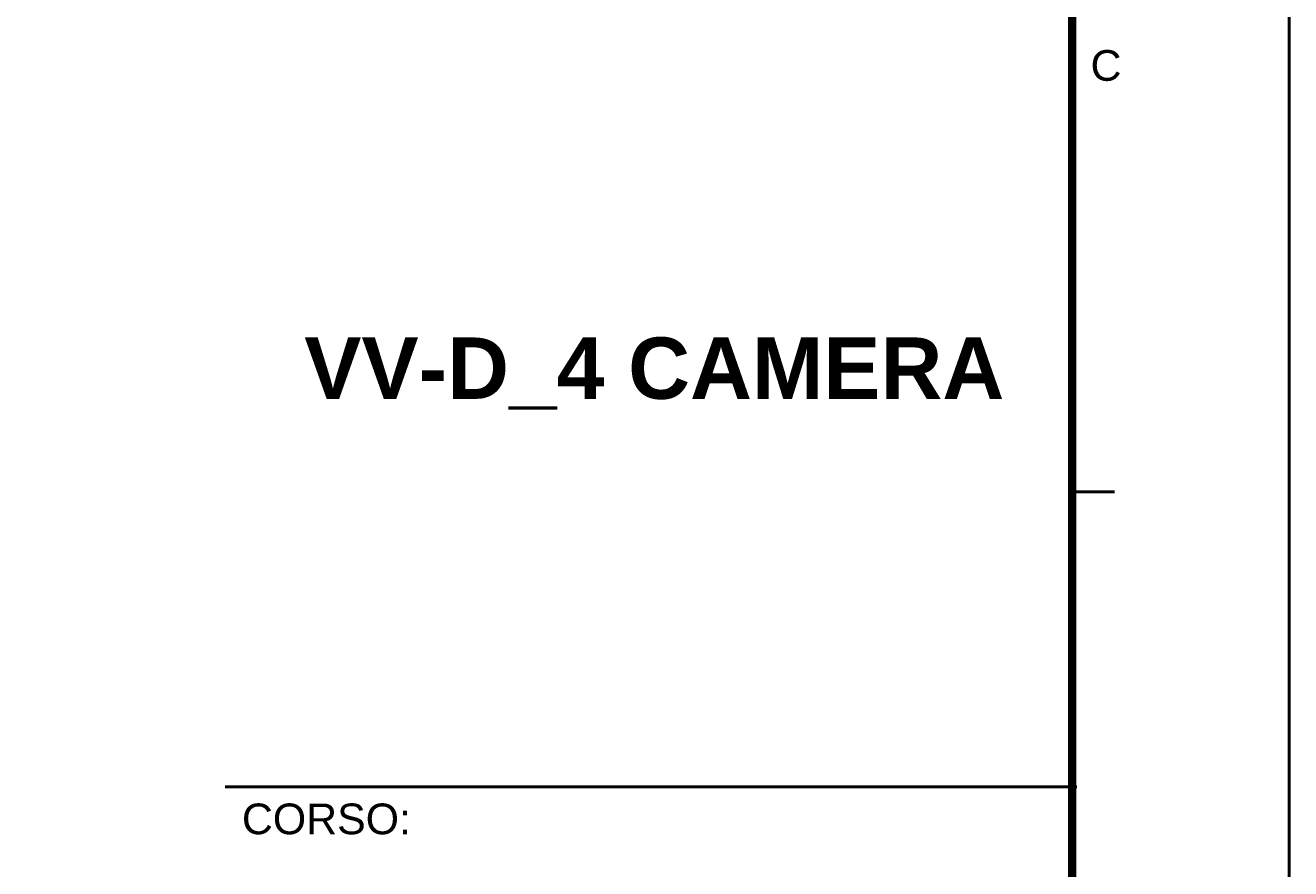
# Paper-space layout 'A2' of a CAD drawing. Header units: inches, sheet in millimetres. Extents: x 0 to 594, y 0 to 420.
# Drawn here: x 519.7 to 594, y 213.7 to 263.2 of the extents above; entities that cross this region are included whole.
import ezdxf
from ezdxf.enums import TextEntityAlignment as Align

# ---------------------------------------------------------------- set-up
doc = ezdxf.new("R2010")
doc.units = ezdxf.units.IN
doc.header["$MEASUREMENT"] = 0
doc.layers.add('G-ANNO-NPLT', color=210, linetype='Continuous', plot=False)
doc.layers.add('G-ANNO-TEXT', color=3, linetype='Continuous')
doc.layers.add('G-ANNO-TTLB', color=3, linetype='Continuous')
doc.styles.add('ARIAL', font='arial.ttf')
doc.styles.add('ARIAL-BOLD', font='arialbd.ttf')

# ---------------------------------------------------------------- blocks, each defined once
blk = doc.blocks.new('BLOCK_TITLE')
at = {"layer": 'G-ANNO-TTLB', "const_width": 0.18}
blk.add_lwpolyline([(0, 200), (-50, 200)], dxfattribs=at)
at = {"layer": 'G-ANNO-TEXT', "style": 'ARIAL'}
blk.add_text('CORSO:', height=1.8, dxfattribs=at).set_placement((-49, 199.016), align=Align.TOP_LEFT)
at = {"layer": 'G-ANNO-TEXT', "style": 'ARIAL-BOLD'}
for tag, p, height in [('PROJECT_TITLE_001', (-45.146, 223.216), 3.6), ('STUDENTS_001', (-31.493, 166.517), 1.8), ('STUDENTS_002', (-31.64, 163.5), 1.8), ('STUDENTS_003', (-31.64, 160.482), 1.8), ('DRAWING_TITLE_001', (-35.281, 141.471), 1.8), ('NOTES_001', (-25.53, 124.1), 1.8), ('FILENAME_001', (-39.976, 108.204), 1.8)]:
    blk.add_attdef(tag, p, '', height=height, dxfattribs=at)
at = {"layer": 'G-ANNO-TEXT', "style": 'ARIAL-BOLD', "flags": 2}
for tag, p in [('CLASS_001', (-38.631, 195.31)), ('CLASS_002', (-34.788, 192.292)), ('PROFESSOR_001', (-36.302, 174.103))]:
    blk.add_attdef(tag, p, '', height=1.8, dxfattribs=at)
at = {"layer": 'G-ANNO-TEXT', "style": 'ARIAL-BOLD'}
for tag, p in [('VERSION_9', (-49, 92.5)), ('VERSION_8', (-49, 87.5)), ('VERSION_7', (-49, 82.5)), ('VERSION_6', (-49, 77.5)), ('VERSION_5', (-49, 72.5)), ('VERSION_4', (-49, 67.5)), ('VERSION_3', (-49, 62.5)), ('VERSION_2', (-49, 57.5)), ('VERSION_1', (-49, 52.5)), ('SHEET_TOTAL', (-5.681, 47.981)), ('DATE', (-39.015, 5.53)), ('REV', (-39.015, 2.506))]:
    blk.add_attdef(tag, text='', height=1.8, dxfattribs=at).set_placement(p, align=Align.MIDDLE_LEFT)
for tag, p in [('DATA_9', (-2.806, 92.5)), ('DATA_8', (-2.806, 87.5)), ('DATA_7', (-2.806, 82.5)), ('DATA_6', (-2.806, 77.5)), ('DATA_5', (-2.806, 72.5)), ('DATA_4', (-2.806, 67.5)), ('DATA_3', (-2.806, 62.5)), ('DATA_2', (-2.806, 57.5)), ('DATA_1', (-2.806, 52.5)), ('SHEET_COPY', (-11.423, 47.981)), ('SCALE', (-4.416, 5.53))]:
    blk.add_attdef(tag, text='', height=1.8, dxfattribs=at).set_placement(p, align=Align.MIDDLE_RIGHT)
blk.add_attdef('SHEET', text='', height=9.6, dxfattribs=at).set_placement((-25, 25), align=Align.MIDDLE_CENTER)

psp = doc.layouts.new('A2')

# ---------------------------------------------------------------- linework, layer by layer
at = {"layer": 'G-ANNO-NPLT', "const_width": 0.18}
psp.add_lwpolyline([(593.907, 0.181), (593.907, 419.993)], dxfattribs=at)

# ---------------------------------------------------------------- block references
ref = psp.add_blockref('BLOCK_TITLE', (581.457, 18.521))
ref.add_attrib('PROJECT_TITLE_001', 'VV-D_4 CAMERA', (536.116, 241.27), dxfattribs={"layer": 'G-ANNO-TEXT', "height": 3.6, "style": 'ARIAL-BOLD'})

# ---------------------------------------------------------------- next in the draw order: linework, layer by layer
at = {"layer": 'G-ANNO-TTLB', "const_width": 0.5, "flags": 128}
psp.add_lwpolyline([(25.177, 409.823), (25.177, 9.799), (581.177, 9.799), (581.177, 409.823)], close=True, dxfattribs=at)
at = {"layer": 'G-ANNO-TTLB', "const_width": 0.18, "flags": 128}
psp.add_lwpolyline([(583.677, 235.823), (581.177, 235.823)], dxfattribs=at)

# ---------------------------------------------------------------- next in the draw order: texts
at = {"layer": 'G-ANNO-TEXT', "style": 'ARIAL'}
psp.add_text('C', height=1.8, dxfattribs=at).set_placement((583.161, 260.823), align=Align.MIDDLE_CENTER)

doc.saveas('drawing.dxf')
